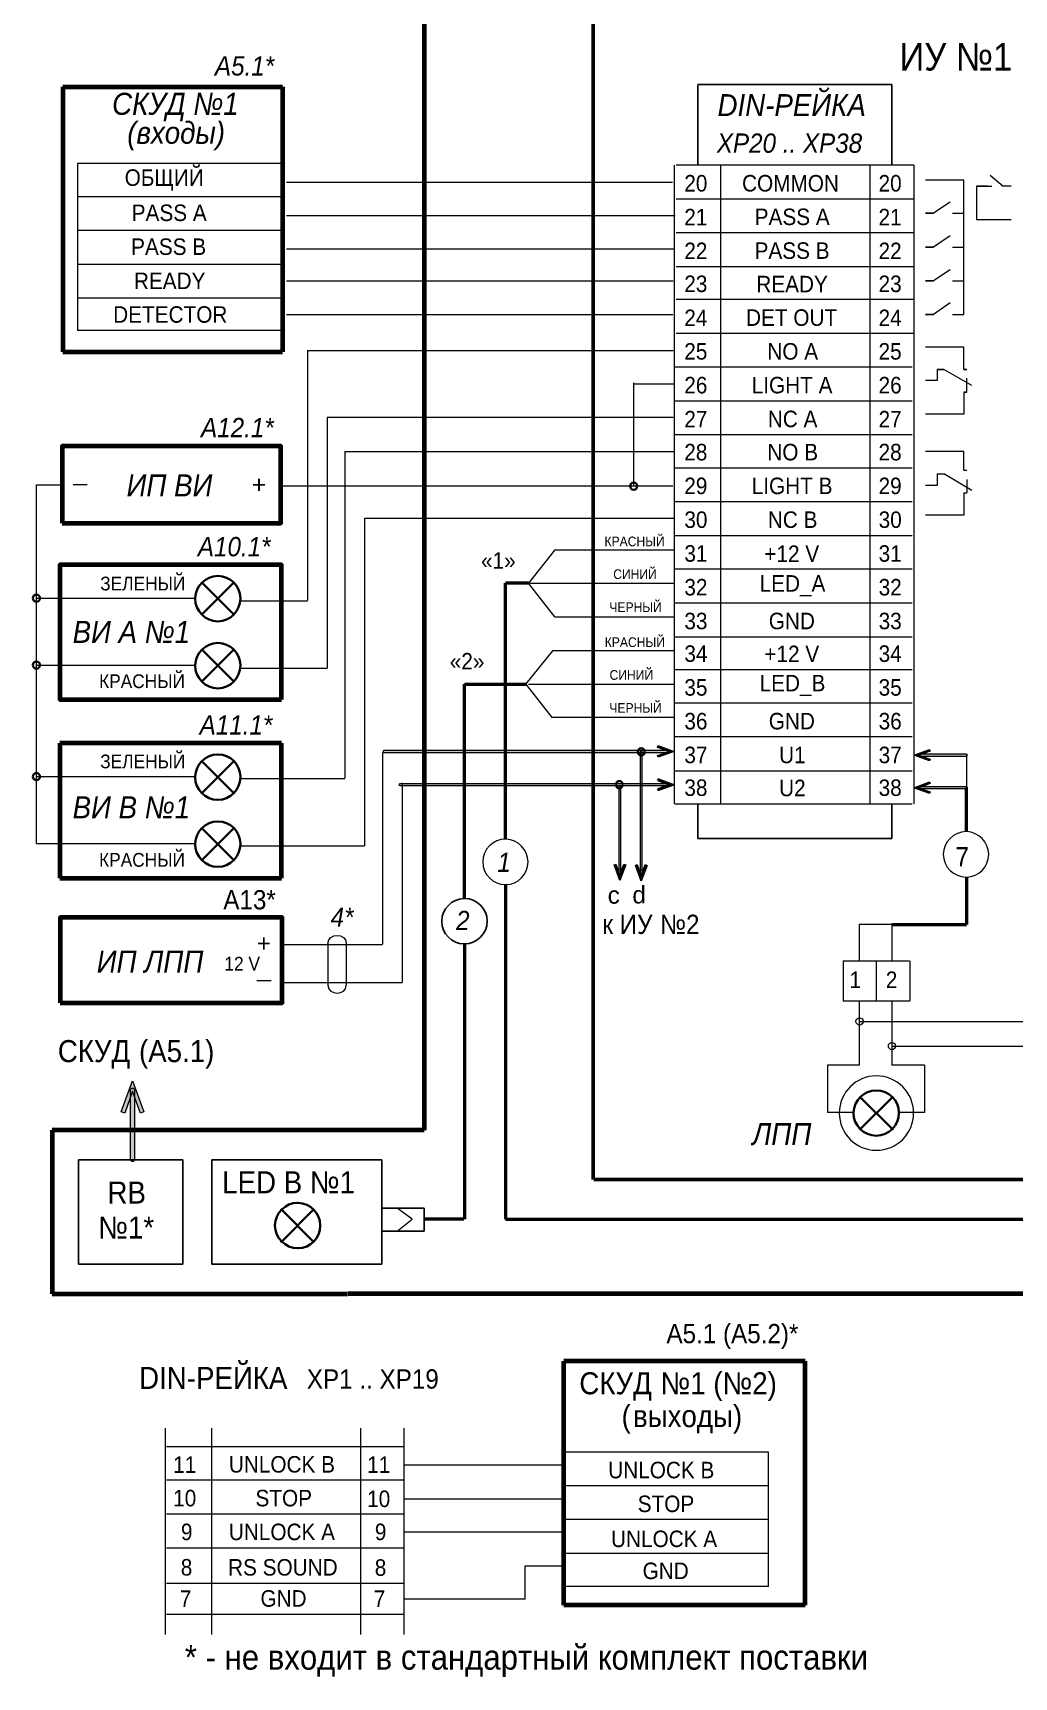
# Model space of a CAD drawing. Header units: millimetres. Extents: x -197802 to 287448, y -91833 to 169529.
# Drawn here: x -197802 to -172751, y -91833 to -49873 of the extents above; entities that cross this region are included whole.
import ezdxf

# ---------------------------------------------------------------- set-up
doc = ezdxf.new("R2010")
doc.units = ezdxf.units.MM
doc.layers.add('Слой 1', color=7, linetype='Continuous')
doc.styles.get("Standard").update_dxf_attribs({"font": 'arial.ttf'})

# ---------------------------------------------------------------- blocks, each defined once
blk = doc.blocks.new('block 15')
at = {"layer": 'Слой 1'}
h = blk.add_hatch(color=7, dxfattribs=at)
h.dxf.hatch_style = 2
h.paths.add_polyline_path([(99.9, -202.34), (99.96, -202.5), (98.88, -202.9), (99.96, -203.29), (99.9, -203.46), (98.36, -202.9)])
at = {"layer": 'Слой 1', "lineweight": 0}
blk.add_lwpolyline([(99.9, -202.34), (99.96, -202.5), (98.88, -202.9), (99.96, -203.29), (99.9, -203.46), (98.36, -202.9), (99.9, -202.34)], dxfattribs=at)
blk = doc.blocks.new('block 17')
at = {"layer": 'Слой 1'}
h = blk.add_hatch(color=7, dxfattribs=at)
h.dxf.hatch_style = 2
h.paths.add_polyline_path([(99.9, -205.49), (99.96, -205.66), (98.88, -206.05), (99.96, -206.45), (99.9, -206.61), (98.36, -206.05)])
at = {"layer": 'Слой 1', "lineweight": 0}
blk.add_lwpolyline([(99.9, -205.49), (99.96, -205.66), (98.88, -206.05), (99.96, -206.45), (99.9, -206.61), (98.36, -206.05), (99.9, -205.49)], dxfattribs=at)
blk = doc.blocks.new('block 19')
at = {"layer": 'Слой 1'}
h = blk.add_hatch(color=7, dxfattribs=at)
h.dxf.hatch_style = 2
h.paths.add_polyline_path([(73.61, -203.1), (73.55, -202.94), (74.64, -202.54), (73.55, -202.15), (73.61, -201.98), (75.16, -202.54)])
at = {"layer": 'Слой 1', "lineweight": 0}
blk.add_lwpolyline([(73.61, -203.1), (73.55, -202.94), (74.64, -202.54), (73.55, -202.15), (73.61, -201.98), (75.16, -202.54), (73.61, -203.1)], dxfattribs=at)
blk = doc.blocks.new('block 21')
at = {"layer": 'Слой 1'}
h = blk.add_hatch(color=7, dxfattribs=at)
h.dxf.hatch_style = 2
h.paths.add_polyline_path([(73.61, -205.2), (73.55, -205.37), (74.64, -205.76), (73.55, -206.16), (73.61, -206.32), (75.16, -205.76)])
at = {"layer": 'Слой 1', "lineweight": 0}
blk.add_lwpolyline([(73.61, -205.2), (73.55, -205.37), (74.64, -205.76), (73.55, -206.16), (73.61, -206.32), (75.16, -205.76), (73.61, -205.2)], dxfattribs=at)
blk = doc.blocks.new('block 25')
at = {"layer": 'Слой 1'}
h = blk.add_hatch(color=7, dxfattribs=at)
h.dxf.hatch_style = 2
h.paths.add_polyline_path([(23.8, -237.43), (23.48, -237.55), (22.71, -235.43), (21.94, -237.55), (21.61, -237.43), (22.71, -234.43)])
at = {"layer": 'Слой 1', "lineweight": 0}
blk.add_lwpolyline([(23.8, -237.43), (23.48, -237.55), (22.71, -235.43), (21.94, -237.55), (21.61, -237.43), (22.71, -234.43), (23.8, -237.43)], dxfattribs=at)
blk = doc.blocks.new('block 28')
at = {"layer": 'Слой 1', "color": 7, "lineweight": 18}
for points in [[(75.2, -207.61), (75.2, -145.78)], [(79.69, -207.61), (79.69, -145.78)]]:
    blk.add_lwpolyline(points, dxfattribs=at)
blk = doc.blocks.new('block 68')
at = {"layer": 'Слой 1'}
h = blk.add_hatch(color=7, dxfattribs=at)
h.dxf.hatch_style = 2
h.paths.add_polyline_path([(69.34, -213.51), (69.5, -213.45), (69.9, -214.53), (70.29, -213.45), (70.46, -213.51), (69.9, -215.05)])
at = {"layer": 'Слой 1', "lineweight": 0}
blk.add_lwpolyline([(69.34, -213.51), (69.5, -213.45), (69.9, -214.53), (70.29, -213.45), (70.46, -213.51), (69.9, -215.05), (69.34, -213.51)], dxfattribs=at)
blk = doc.blocks.new('block 70')
at = {"layer": 'Слой 1'}
h = blk.add_hatch(color=7, dxfattribs=at)
h.dxf.hatch_style = 2
h.paths.add_polyline_path([(71.41, -213.57), (71.57, -213.5), (71.97, -214.59), (72.36, -213.5), (72.53, -213.57), (71.97, -215.11)])
at = {"layer": 'Слой 1', "lineweight": 0}
blk.add_lwpolyline([(71.41, -213.57), (71.57, -213.5), (71.97, -214.59), (72.36, -213.5), (72.53, -213.57), (71.97, -215.11), (71.41, -213.57)], dxfattribs=at)

msp = doc.modelspace()

# ---------------------------------------------------------------- hatches: boundary and pattern name
at = {"layer": 'Слой 1'}
h = msp.add_hatch(color=7, dxfattribs=at)
h.dxf.hatch_style = 2
edge = h.paths.add_edge_path()
edge.add_spline(control_points=[(-181562, -68234), (-181562, -68234), (-188839, -68234), (-188839, -68234), (-188852, -68234), (-188862, -68223), (-188862, -68211), (-188862, -68198), (-188852, -68187), (-188839, -68187), (-188839, -68187), (-181562, -68187), (-181562, -68187), (-181549, -68187), (-181539, -68198), (-181539, -68211), (-181539, -68223), (-181549, -68234), (-181562, -68234)], knot_values=[0, 0, 0, 0, 1, 1, 1, 2, 2, 2, 3, 3, 3, 4, 4, 4, 5, 5, 5, 6, 6, 6, 6], degree=3, periodic=0)
h = msp.add_hatch(color=7, dxfattribs=at)
h.dxf.hatch_style = 2
edge = h.paths.add_edge_path()
edge.add_spline(control_points=[(-182271, -71414), (-182284, -71414), (-182295, -71404), (-182295, -71391), (-182295, -71391), (-182295, -68221), (-182295, -68221), (-182295, -68208), (-182284, -68198), (-182271, -68198), (-182258, -68198), (-182248, -68208), (-182248, -68221), (-182248, -68221), (-182248, -71391), (-182248, -71391), (-182248, -71404), (-182258, -71414), (-182271, -71414)], knot_values=[0, 0, 0, 0, 1, 1, 1, 2, 2, 2, 3, 3, 3, 4, 4, 4, 5, 5, 5, 6, 6, 6, 6], degree=3, periodic=0)
h = msp.add_hatch(color=7, dxfattribs=at)
h.dxf.hatch_style = 2
edge = h.paths.add_edge_path()
edge.add_spline(control_points=[(-173965, -68327), (-173965, -68327), (-175182, -68327), (-175182, -68327), (-175195, -68327), (-175205, -68316), (-175205, -68303), (-175205, -68291), (-175195, -68280), (-175182, -68280), (-175182, -68280), (-173965, -68280), (-173965, -68280), (-173952, -68280), (-173942, -68291), (-173942, -68303), (-173942, -68316), (-173952, -68327), (-173965, -68327)], knot_values=[0, 0, 0, 0, 1, 1, 1, 2, 2, 2, 3, 3, 3, 4, 4, 4, 5, 5, 5, 6, 6, 6, 6], degree=3, periodic=0)
h = msp.add_hatch(color=7, dxfattribs=at)
h.dxf.hatch_style = 2
edge = h.paths.add_edge_path()
edge.add_spline(control_points=[(-181562, -69082), (-181562, -69082), (-188438, -69082), (-188438, -69082), (-188451, -69082), (-188461, -69071), (-188461, -69059), (-188461, -69046), (-188451, -69035), (-188438, -69035), (-188438, -69035), (-181562, -69035), (-181562, -69035), (-181549, -69035), (-181539, -69046), (-181539, -69059), (-181539, -69071), (-181549, -69082), (-181562, -69082)], knot_values=[0, 0, 0, 0, 1, 1, 1, 2, 2, 2, 3, 3, 3, 4, 4, 4, 5, 5, 5, 6, 6, 6, 6], degree=3, periodic=0)
h = msp.add_hatch(color=7, dxfattribs=at)
h.dxf.hatch_style = 2
edge = h.paths.add_edge_path()
edge.add_spline(control_points=[(-182817, -71399), (-182830, -71399), (-182840, -71388), (-182840, -71375), (-182840, -71375), (-182840, -69100), (-182840, -69100), (-182840, -69088), (-182830, -69077), (-182817, -69077), (-182804, -69077), (-182793, -69088), (-182793, -69100), (-182793, -69100), (-182793, -71375), (-182793, -71375), (-182793, -71388), (-182804, -71399), (-182817, -71399)], knot_values=[0, 0, 0, 0, 1, 1, 1, 2, 2, 2, 3, 3, 3, 4, 4, 4, 5, 5, 5, 6, 6, 6, 6], degree=3, periodic=0)
h = msp.add_hatch(color=7, dxfattribs=at)
h.dxf.hatch_style = 2
edge = h.paths.add_edge_path()
edge.add_spline(control_points=[(-173965, -69159), (-173965, -69159), (-175182, -69159), (-175182, -69159), (-175195, -69159), (-175205, -69148), (-175205, -69135), (-175205, -69122), (-175195, -69112), (-175182, -69112), (-175182, -69112), (-173965, -69112), (-173965, -69112), (-173952, -69112), (-173942, -69122), (-173942, -69135), (-173942, -69148), (-173952, -69159), (-173965, -69159)], knot_values=[0, 0, 0, 0, 1, 1, 1, 2, 2, 2, 3, 3, 3, 4, 4, 4, 5, 5, 5, 6, 6, 6, 6], degree=3, periodic=0)
h = msp.add_hatch(color=7, dxfattribs=at)
h.dxf.hatch_style = 2
edge = h.paths.add_edge_path()
edge.add_spline(control_points=[(-195257, -78669), (-195290, -78669), (-195317, -78642), (-195317, -78608), (-195317, -78608), (-195317, -76871), (-195317, -76871), (-195317, -76838), (-195290, -76811), (-195257, -76811), (-195223, -76811), (-195196, -76838), (-195196, -76871), (-195196, -76871), (-195196, -78608), (-195196, -78608), (-195196, -78642), (-195223, -78669), (-195257, -78669)], knot_values=[0, 0, 0, 0, 1, 1, 1, 2, 2, 2, 3, 3, 3, 4, 4, 4, 5, 5, 5, 6, 6, 6, 6], degree=3, periodic=0)

# ---------------------------------------------------------------- linework, layer by layer
at = {"layer": 'Слой 1', "color": 7, "lineweight": 53}
for p, q in [((-183494, -79137), (-183494, -20584)), ((-183482, -79137), (-164495, -79137)), ((-196109, -80009), (-196109, -80009))]:
    msp.add_line(p, q, dxfattribs=at)
at = {"layer": 'Слой 1', "color": 7, "lineweight": 70}
for p, q in [((-187803, -77878), (-187803, -21690)), ((-191454, -68001), (-197116, -68001)), ((-197116, -68001), (-197116, -71442)), ((-191454, -71442), (-191454, -68001)), ((-197116, -71442), (-191454, -71442)), ((-197310, -77878), (-197310, -77878)), ((-197310, -77878), (-197310, -77878)), ((-187816, -77878), (-197310, -77878)), ((-197310, -77878), (-197310, -82052)), ((-197310, -82052), (-189769, -82052)), ((-158017, -82052), (-189752, -82052)), ((-184249, -89997), (-184249, -83771)), ((-178086, -83771), (-184249, -83771)), ((-178086, -89997), (-178086, -83771)), ((-178086, -89997), (-184249, -89997))]:
    msp.add_line(p, q, dxfattribs=at)
at = {"layer": 'Слой 1', "color": 7, "lineweight": 25}
for p, q in [((-175871, -51190), (-180830, -51190)), ((-175871, -51186), (-175871, -53240)), ((-197037, -51247), (-197037, -51247)), ((-191432, -51247), (-191432, -51247)), ((-180830, -51201), (-180830, -53250)), ((-197037, -57888), (-197037, -57888)), ((-191432, -57888), (-191432, -57888)), ((-180830, -69551), (-180830, -70432)), ((-175871, -69551), (-175871, -70432)), ((-180830, -70432), (-175871, -70432)), ((-187816, -77878), (-187816, -77878)), ((-196636, -78633), (-196636, -81294)), ((-193975, -78633), (-196636, -78633)), ((-193975, -81294), (-193975, -78633)), ((-193231, -78633), (-193231, -81294)), ((-188896, -78633), (-193231, -78633)), ((-188896, -81294), (-188896, -78633)), ((-187816, -79863), (-188896, -79863)), ((-187816, -80450), (-187816, -79863)), ((-188896, -80450), (-187816, -80450)), ((-196636, -81294), (-193975, -81294)), ((-193231, -81294), (-188896, -81294)), ((-184249, -89997), (-184249, -89997)), ((-178086, -89997), (-178086, -89997))]:
    msp.add_line(p, q, dxfattribs=at)
at = {"layer": 'Слой 1', "color": 7, "lineweight": 18}
for p, q in [((-196661, -53199), (-191428, -53199)), ((-196661, -53206), (-196661, -57464)), ((-175314, -53247), (-181380, -53247)), ((-176430, -69547), (-176430, -53247)), ((-175314, -53247), (-175314, -69547)), ((-181474, -53690), (-191326, -53690)), ((-196661, -54047), (-191428, -54047)), ((-181380, -54109), (-175314, -54109)), ((-181406, -54538), (-191326, -54538)), ((-196661, -54909), (-191428, -54909)), ((-181380, -54971), (-175314, -54971)), ((-196661, -55771), (-191428, -55771)), ((-181431, -55394), (-191326, -55394)), ((-181456, -56209), (-191326, -56209)), ((-181380, -55833), (-175314, -55833)), ((-196661, -56633), (-191428, -56633)), ((-175314, -56680), (-181380, -56680)), ((-191428, -57464), (-196661, -57464)), ((-181467, -57071), (-191326, -57071)), ((-175314, -57542), (-181380, -57542)), ((-190794, -57978), (-181459, -57978)), ((-190794, -57978), (-190794, -64361)), ((-175351, -58404), (-181417, -58404)), ((-182466, -58801), (-182466, -61421)), ((-181431, -58835), (-182464, -58835)), ((-181417, -59266), (-175351, -59266)), ((-181459, -59687), (-190293, -59687)), ((-190293, -59687), (-190293, -66085)), ((-175351, -60128), (-181417, -60128)), ((-189836, -60559), (-181431, -60559)), ((-189836, -60559), (-189836, -68896)), ((-181417, -60976), (-175351, -60976)), ((-197712, -70563), (-197712, -61405)), ((-197712, -61405), (-197057, -61405)), ((-196415, -61405), (-196777, -61405)), ((-191475, -61428), (-181465, -61428)), ((-175351, -61837), (-181417, -61837)), ((-181431, -62268), (-189335, -62268)), ((-189335, -62268), (-189335, -70619)), ((-181417, -62699), (-175351, -62699)), ((-184475, -63068), (-185151, -63916)), ((-184475, -63065), (-181431, -63065)), ((-175351, -63562), (-181417, -63562)), ((-184475, -64778), (-185151, -63916)), ((-185151, -63918), (-181431, -63918)), ((-197712, -64297), (-193662, -64297)), ((-192532, -64364), (-190794, -64364)), ((-175351, -64424), (-181417, -64424)), ((-184475, -64775), (-181431, -64775)), ((-181417, -65286), (-175351, -65286)), ((-184537, -65641), (-185213, -66489)), ((-184537, -65638), (-181431, -65638)), ((-197712, -66006), (-193662, -66006)), ((-192532, -66085), (-190293, -66085)), ((-181417, -66118), (-175351, -66118)), ((-184537, -67351), (-185213, -66489)), ((-185151, -66496), (-181431, -66496)), ((-175351, -66980), (-181417, -66980)), ((-181431, -67347), (-184537, -67347)), ((-175351, -67841), (-181417, -67841)), ((-188879, -68235), (-188879, -73130)), ((-173965, -68303), (-173965, -69135)), ((-181417, -68703), (-175351, -68703)), ((-197712, -68853), (-193662, -68853)), ((-192504, -68899), (-189836, -68899)), ((-188378, -69014), (-188378, -74110)), ((-181417, -69551), (-175351, -69551)), ((-197712, -70563), (-193662, -70563)), ((-192504, -70619), (-189335, -70619)), ((-176710, -72629), (-176710, -73558)), ((-175873, -72629), (-176710, -72629)), ((-175873, -72629), (-175873, -73543)), ((-191454, -73134), (-188879, -73134)), ((-177112, -73558), (-177112, -74572)), ((-177112, -73558), (-175431, -73558)), ((-176273, -73558), (-176273, -74572)), ((-175416, -73558), (-175416, -74572)), ((-191721, -74064), (-192082, -74064)), ((-191454, -74110), (-188378, -74110)), ((-177112, -74574), (-175416, -74574)), ((-176710, -74572), (-176710, -76214)), ((-175873, -74572), (-175873, -76214)), ((-176710, -75100), (-171861, -75100)), ((-175871, -75729), (-171038, -75729)), ((-176710, -76215), (-177512, -76215)), ((-177512, -76216), (-177512, -77425)), ((-175035, -76215), (-175873, -76215)), ((-175035, -76214), (-175035, -77425)), ((-176853, -77425), (-177512, -77425)), ((-175035, -77425), (-175694, -77425)), ((-194428, -85483), (-194428, -90743)), ((-193243, -85483), (-193243, -90743)), ((-189438, -85483), (-189438, -90743)), ((-188322, -90743), (-188322, -85483)), ((-188322, -85960), (-194388, -85960)), ((-188322, -86419), (-184249, -86419)), ((-179020, -86092), (-184253, -86092)), ((-179020, -89525), (-179020, -86092)), ((-188322, -86807), (-194388, -86807)), ((-179020, -86954), (-184253, -86954)), ((-194388, -87669), (-188322, -87669)), ((-188322, -87281), (-184249, -87281)), ((-179020, -87815), (-184253, -87815)), ((-194388, -88531), (-188322, -88531)), ((-188322, -88129), (-184249, -88129)), ((-179020, -88677), (-184253, -88677)), ((-185233, -88990), (-184249, -88990)), ((-185233, -89843), (-185233, -88990)), ((-194388, -89435), (-188322, -89435)), ((-179020, -89525), (-184253, -89525)), ((-185233, -89843), (-188322, -89843)), ((-194388, -90229), (-188353, -90229))]:
    msp.add_line(p, q, dxfattribs=at)
at = {"layer": 'Слой 1', "color": 7, "lineweight": 9}
for p, q in [((-174035, -53628), (-175015, -53628)), ((-174035, -54476), (-174035, -53628)), ((-173364, -53501), (-173033, -53784)), ((-173713, -53784), (-173713, -54646)), ((-173713, -53784), (-173320, -53784)), ((-173421, -53784), (-173713, -53784)), ((-172826, -53784), (-173033, -53784)), ((-172826, -53784), (-173013, -53784)), ((-174828, -54476), (-175015, -54476)), ((-175015, -54476), (-174808, -54476)), ((-174384, -54193), (-174808, -54476)), ((-174327, -54476), (-174035, -54476)), ((-174242, -54476), (-174035, -54476)), ((-174035, -55338), (-174035, -54476)), ((-172826, -54646), (-173713, -54646)), ((-174828, -55338), (-175015, -55338)), ((-175015, -55338), (-174808, -55338)), ((-174384, -55055), (-174808, -55338)), ((-174327, -55338), (-174035, -55338)), ((-174242, -55338), (-174035, -55338)), ((-174035, -56200), (-174035, -55338)), ((-174828, -56200), (-175015, -56200)), ((-175015, -56200), (-174808, -56200)), ((-174384, -55917), (-174808, -56200)), ((-174327, -56200), (-174035, -56200)), ((-174242, -56200), (-174035, -56200)), ((-174035, -57062), (-174035, -56200)), ((-174828, -57062), (-175015, -57062)), ((-175015, -57062), (-174808, -57062)), ((-174384, -56765), (-174808, -57062)), ((-174327, -57062), (-174035, -57062)), ((-174242, -57062), (-174035, -57062)), ((-174035, -57896), (-175015, -57896)), ((-174035, -58461), (-174035, -57896)), ((-174715, -58743), (-175015, -58743)), ((-174715, -58461), (-174715, -58743)), ((-174715, -58461), (-174545, -58461)), ((-174545, -58461), (-174715, -58461)), ((-173833, -58871), (-174545, -58461)), ((-174035, -58461), (-173960, -58461)), ((-173960, -58461), (-174035, -58461)), ((-173960, -59040), (-173960, -58687)), ((-174035, -59040), (-174035, -59605)), ((-174035, -59040), (-173960, -59040)), ((-173960, -59040), (-174035, -59040)), ((-174035, -59605), (-175015, -59605)), ((-174035, -60560), (-175015, -60560)), ((-174035, -61032), (-174035, -60560)), ((-174715, -61125), (-174715, -61422)), ((-174715, -61125), (-174545, -61125)), ((-174715, -61125), (-174545, -61125)), ((-173833, -61549), (-174545, -61125)), ((-174035, -61032), (-173960, -61032)), ((-174035, -61032), (-173960, -61032)), ((-174715, -61422), (-175015, -61422)), ((-174035, -61612), (-174035, -62177)), ((-174035, -61612), (-173960, -61612)), ((-174035, -61612), (-173960, -61612)), ((-173960, -61273), (-173960, -61612)), ((-174035, -62177), (-175015, -62177)), ((-190269, -73106), (-190269, -74179)), ((-189804, -73106), (-189804, -74179))]:
    msp.add_line(p, q, dxfattribs=at)
at = {"layer": 'Слой 1', "color": 7, "lineweight": 20}
for p, q in [((-181420, -53993), (-181420, -53993)), ((-181387, -54048), (-181387, -54048)), ((-181420, -54855), (-181420, -54855)), ((-181420, -55717), (-181420, -55717)), ((-181420, -55717), (-181420, -55717)), ((-181420, -57427), (-181420, -57427)), ((-181420, -58289), (-181420, -58289)), ((-191438, -72451), (-191438, -72451)), ((-188120, -80149), (-188499, -79863)), ((-188499, -80450), (-188120, -80149)), ((-194428, -85993), (-194428, -85993)), ((-194428, -86841), (-194428, -86841)), ((-194428, -88564), (-194428, -88564)), ((-194475, -89442), (-194475, -89442)), ((-194428, -89442), (-194428, -89442))]:
    msp.add_line(p, q, dxfattribs=at)
at = {"layer": 'Слой 1', "color": 7, "lineweight": 35}
for p, q in [((-192672, -64717), (-193489, -63903)), ((-192684, -63911), (-193489, -64717)), ((-192672, -66427), (-193489, -65612)), ((-192684, -65621), (-193489, -66427)), ((-192672, -69274), (-193489, -68460)), ((-192684, -68468), (-193489, -69274)), ((-192672, -70983), (-193489, -70169)), ((-192684, -70178), (-193489, -70983)), ((-175835, -77863), (-176697, -77015)), ((-175835, -77015), (-176697, -77863)), ((-191468, -80744), (-190620, -79882)), ((-190620, -80744), (-191468, -79882))]:
    msp.add_line(p, q, dxfattribs=at)
at = {"layer": 'Слой 1', "color": 7, "lineweight": 50}
for p, q in [((-185151, -63913), (-185740, -63913)), ((-185733, -70448), (-185733, -63913)), ((-186781, -66492), (-185213, -66492)), ((-186781, -71961), (-186781, -66492)), ((-173965, -70256), (-173965, -69135)), ((-185740, -71607), (-185740, -80149)), ((-173965, -71415), (-173965, -72629)), ((-175873, -72629), (-173965, -72629)), ((-186781, -73120), (-186781, -80147)), ((-186801, -80149), (-187816, -80149)), ((-185740, -80149), (-160391, -80149))]:
    msp.add_line(p, q, dxfattribs=at)
at = {"layer": 'Слой 1', "color": 7, "lineweight": 70}
for points in [[(-197037, -51247), (-191432, -51247)], [(-197037, -51247), (-197037, -58015)], [(-191432, -51247), (-191432, -58015)], [(-197037, -58015), (-191432, -58015)], [(-197057, -62388), (-191471, -62388), (-191471, -60423), (-197057, -60423), (-197057, -62388)], [(-191454, -66885), (-191454, -63445), (-197116, -63445), (-197116, -66885), (-191454, -66885)], [(-197109, -74627), (-191438, -74627), (-191438, -72451), (-197109, -72451), (-197109, -74627)]]:
    msp.add_lwpolyline(points, dxfattribs=at)
at = {"layer": 'Слой 1', "color": 7, "lineweight": 35}
for points, knots in [([(-182555, -61438), (-182555, -61490), (-182514, -61532), (-182464, -61532), (-182414, -61532), (-182373, -61490), (-182373, -61438), (-182373, -61387), (-182414, -61345), (-182464, -61345), (-182514, -61345), (-182555, -61387), (-182555, -61438)], [0, 0, 0, 0, 1, 1, 1, 2, 2, 2, 3, 3, 3, 4, 4, 4, 4]), ([(-193662, -64297), (-193648, -63986), (-193394, -63731), (-193083, -63731), (-192758, -63731), (-192504, -63986), (-192504, -64297)], [0, 0, 0, 0, 1, 1, 1, 2, 2, 2, 2]), ([(-197802, -64297), (-197802, -64348), (-197762, -64390), (-197712, -64390), (-197661, -64390), (-197621, -64348), (-197621, -64297), (-197621, -64245), (-197661, -64204), (-197712, -64204), (-197762, -64204), (-197802, -64245), (-197802, -64297)], [0, 0, 0, 0, 1, 1, 1, 2, 2, 2, 3, 3, 3, 4, 4, 4, 4]), ([(-192504, -64311), (-192504, -64622), (-192758, -64890), (-193083, -64890), (-193394, -64890), (-193662, -64622), (-193662, -64311)], [1, 1, 1, 1, 2, 2, 2, 3, 3, 3, 3]), ([(-193662, -66006), (-193648, -65695), (-193394, -65441), (-193083, -65441), (-192758, -65441), (-192504, -65695), (-192504, -66006)], [0, 0, 0, 0, 1, 1, 1, 2, 2, 2, 2]), ([(-197802, -66006), (-197802, -66057), (-197762, -66099), (-197712, -66099), (-197661, -66099), (-197621, -66057), (-197621, -66006), (-197621, -65954), (-197661, -65913), (-197712, -65913), (-197762, -65913), (-197802, -65954), (-197802, -66006)], [0, 0, 0, 0, 1, 1, 1, 2, 2, 2, 3, 3, 3, 4, 4, 4, 4]), ([(-192504, -66020), (-192504, -66331), (-192758, -66600), (-193083, -66600), (-193394, -66600), (-193662, -66331), (-193662, -66020)], [1, 1, 1, 1, 2, 2, 2, 3, 3, 3, 3]), ([(-193662, -68853), (-193648, -68543), (-193394, -68288), (-193083, -68288), (-192758, -68288), (-192504, -68543), (-192504, -68853)], [0, 0, 0, 0, 1, 1, 1, 2, 2, 2, 2]), ([(-182180, -68221), (-182180, -68272), (-182221, -68314), (-182271, -68314), (-182322, -68314), (-182362, -68272), (-182362, -68221), (-182362, -68169), (-182322, -68128), (-182271, -68128), (-182221, -68128), (-182180, -68169), (-182180, -68221)], [0, 0, 0, 0, 1, 1, 1, 2, 2, 2, 3, 3, 3, 4, 4, 4, 4]), ([(-197802, -68853), (-197802, -68905), (-197762, -68946), (-197712, -68946), (-197661, -68946), (-197621, -68905), (-197621, -68853), (-197621, -68802), (-197661, -68760), (-197712, -68760), (-197762, -68760), (-197802, -68802), (-197802, -68853)], [0, 0, 0, 0, 1, 1, 1, 2, 2, 2, 3, 3, 3, 4, 4, 4, 4]), ([(-192504, -68868), (-192504, -69178), (-192758, -69447), (-193083, -69447), (-193394, -69447), (-193662, -69178), (-193662, -68868)], [1, 1, 1, 1, 2, 2, 2, 3, 3, 3, 3]), ([(-182738, -69058), (-182738, -69109), (-182779, -69151), (-182829, -69151), (-182880, -69151), (-182920, -69109), (-182920, -69058), (-182920, -69006), (-182880, -68965), (-182829, -68965), (-182779, -68965), (-182738, -69006), (-182738, -69058)], [0, 0, 0, 0, 1, 1, 1, 2, 2, 2, 3, 3, 3, 4, 4, 4, 4]), ([(-193662, -70563), (-193648, -70252), (-193394, -69998), (-193083, -69998), (-192758, -69998), (-192504, -70252), (-192504, -70563)], [0, 0, 0, 0, 1, 1, 1, 2, 2, 2, 2]), ([(-192504, -70577), (-192504, -70888), (-192758, -71156), (-193083, -71156), (-193394, -71156), (-193662, -70888), (-193662, -70577)], [1, 1, 1, 1, 2, 2, 2, 3, 3, 3, 3]), ([(-176853, -77425), (-176838, -77114), (-176584, -76860), (-176273, -76860), (-175948, -76860), (-175694, -77114), (-175694, -77425)], [0, 0, 0, 0, 1, 1, 1, 2, 2, 2, 2]), ([(-191044, -80886), (-191354, -80886), (-191623, -80631), (-191623, -80306), (-191623, -79995), (-191354, -79727), (-191044, -79727)], [1, 1, 1, 1, 2, 2, 2, 3, 3, 3, 3]), ([(-191030, -79727), (-190719, -79741), (-190464, -79995), (-190464, -80306), (-190464, -80631), (-190719, -80886), (-191030, -80886)], [0, 0, 0, 0, 1, 1, 1, 2, 2, 2, 2])]:
    msp.add_open_spline(points, degree=3, knots=knots, dxfattribs=at)
for points in [[(-193662, -64311), (-193662, -64311), (-193662, -64297), (-193662, -64297)], [(-192504, -64297), (-192504, -64297), (-192504, -64311), (-192504, -64311)], [(-193662, -66020), (-193662, -66020), (-193662, -66006), (-193662, -66006)], [(-192504, -66006), (-192504, -66006), (-192504, -66020), (-192504, -66020)], [(-193662, -68868), (-193662, -68868), (-193662, -68853), (-193662, -68853)], [(-192504, -68853), (-192504, -68853), (-192504, -68868), (-192504, -68868)], [(-193662, -70577), (-193662, -70577), (-193662, -70563), (-193662, -70563)], [(-192504, -70563), (-192504, -70563), (-192504, -70577), (-192504, -70577)], [(-176853, -77439), (-176853, -77439), (-176853, -77425), (-176853, -77425)], [(-176273, -78019), (-176584, -78019), (-176853, -77750), (-176853, -77439)], [(-175694, -77439), (-175694, -77750), (-175948, -78019), (-176273, -78019)], [(-175694, -77425), (-175694, -77425), (-175694, -77439), (-175694, -77439)], [(-191044, -79727), (-191044, -79727), (-191030, -79727), (-191030, -79727)], [(-191030, -80886), (-191030, -80886), (-191044, -80886), (-191044, -80886)]]:
    msp.add_open_spline(points, degree=3, dxfattribs=at)
at = {"layer": 'Слой 1', "lineweight": 0}
for points, knots in [([(-181562, -68234), (-181562, -68234), (-188839, -68234), (-188839, -68234), (-188852, -68234), (-188862, -68223), (-188862, -68211), (-188862, -68198), (-188852, -68187), (-188839, -68187), (-188839, -68187), (-181562, -68187), (-181562, -68187), (-181549, -68187), (-181539, -68198), (-181539, -68211), (-181539, -68223), (-181549, -68234), (-181562, -68234)], [0, 0, 0, 0, 1, 1, 1, 2, 2, 2, 3, 3, 3, 4, 4, 4, 5, 5, 5, 6, 6, 6, 6]), ([(-182271, -71414), (-182284, -71414), (-182295, -71404), (-182295, -71391), (-182295, -71391), (-182295, -68221), (-182295, -68221), (-182295, -68208), (-182284, -68198), (-182271, -68198), (-182258, -68198), (-182248, -68208), (-182248, -68221), (-182248, -68221), (-182248, -71391), (-182248, -71391), (-182248, -71404), (-182258, -71414), (-182271, -71414)], [0, 0, 0, 0, 1, 1, 1, 2, 2, 2, 3, 3, 3, 4, 4, 4, 5, 5, 5, 6, 6, 6, 6]), ([(-173965, -68327), (-173965, -68327), (-175182, -68327), (-175182, -68327), (-175195, -68327), (-175205, -68316), (-175205, -68303), (-175205, -68291), (-175195, -68280), (-175182, -68280), (-175182, -68280), (-173965, -68280), (-173965, -68280), (-173952, -68280), (-173942, -68291), (-173942, -68303), (-173942, -68316), (-173952, -68327), (-173965, -68327)], [0, 0, 0, 0, 1, 1, 1, 2, 2, 2, 3, 3, 3, 4, 4, 4, 5, 5, 5, 6, 6, 6, 6]), ([(-181562, -69082), (-181562, -69082), (-188438, -69082), (-188438, -69082), (-188451, -69082), (-188461, -69071), (-188461, -69059), (-188461, -69046), (-188451, -69035), (-188438, -69035), (-188438, -69035), (-181562, -69035), (-181562, -69035), (-181549, -69035), (-181539, -69046), (-181539, -69059), (-181539, -69071), (-181549, -69082), (-181562, -69082)], [0, 0, 0, 0, 1, 1, 1, 2, 2, 2, 3, 3, 3, 4, 4, 4, 5, 5, 5, 6, 6, 6, 6]), ([(-182817, -71399), (-182830, -71399), (-182840, -71388), (-182840, -71375), (-182840, -71375), (-182840, -69100), (-182840, -69100), (-182840, -69088), (-182830, -69077), (-182817, -69077), (-182804, -69077), (-182793, -69088), (-182793, -69100), (-182793, -69100), (-182793, -71375), (-182793, -71375), (-182793, -71388), (-182804, -71399), (-182817, -71399)], [0, 0, 0, 0, 1, 1, 1, 2, 2, 2, 3, 3, 3, 4, 4, 4, 5, 5, 5, 6, 6, 6, 6]), ([(-173965, -69159), (-173965, -69159), (-175182, -69159), (-175182, -69159), (-175195, -69159), (-175205, -69148), (-175205, -69135), (-175205, -69122), (-175195, -69112), (-175182, -69112), (-175182, -69112), (-173965, -69112), (-173965, -69112), (-173952, -69112), (-173942, -69122), (-173942, -69135), (-173942, -69148), (-173952, -69159), (-173965, -69159)], [0, 0, 0, 0, 1, 1, 1, 2, 2, 2, 3, 3, 3, 4, 4, 4, 5, 5, 5, 6, 6, 6, 6]), ([(-176788, -75100), (-176788, -75151), (-176747, -75193), (-176697, -75193), (-176647, -75193), (-176606, -75151), (-176606, -75100), (-176606, -75048), (-176647, -75007), (-176697, -75007), (-176747, -75007), (-176788, -75048), (-176788, -75100)], [0, 0, 0, 0, 1, 1, 1, 2, 2, 2, 3, 3, 3, 4, 4, 4, 4]), ([(-175962, -75729), (-175962, -75780), (-175921, -75822), (-175871, -75822), (-175820, -75822), (-175780, -75780), (-175780, -75729), (-175780, -75677), (-175820, -75636), (-175871, -75636), (-175921, -75636), (-175962, -75677), (-175962, -75729)], [0, 0, 0, 0, 1, 1, 1, 2, 2, 2, 3, 3, 3, 4, 4, 4, 4]), ([(-195257, -78669), (-195290, -78669), (-195317, -78642), (-195317, -78608), (-195317, -78608), (-195317, -76871), (-195317, -76871), (-195317, -76838), (-195290, -76811), (-195257, -76811), (-195223, -76811), (-195196, -76838), (-195196, -76871), (-195196, -76871), (-195196, -78608), (-195196, -78608), (-195196, -78642), (-195223, -78669), (-195257, -78669)], [0, 0, 0, 0, 1, 1, 1, 2, 2, 2, 3, 3, 3, 4, 4, 4, 5, 5, 5, 6, 6, 6, 6])]:
    msp.add_open_spline(points, degree=3, knots=knots, dxfattribs=at)
at = {"layer": 'Слой 1', "color": 7, "lineweight": 20}
for points, knots in [([(-185740, -70448), (-186051, -70448), (-186319, -70716), (-186319, -71027), (-186319, -71352), (-186051, -71607), (-185740, -71607)], [1, 1, 1, 1, 2, 2, 2, 3, 3, 3, 3]), ([(-185726, -71607), (-185415, -71607), (-185161, -71352), (-185161, -71027), (-185161, -70716), (-185415, -70462), (-185726, -70448)], [0, 0, 0, 0, 1, 1, 1, 2, 2, 2, 2]), ([(-173979, -70256), (-174290, -70256), (-174559, -70525), (-174559, -70836), (-174559, -71161), (-174290, -71415), (-173979, -71415)], [1, 1, 1, 1, 2, 2, 2, 3, 3, 3, 3]), ([(-173965, -71415), (-173654, -71415), (-173400, -71161), (-173400, -70836), (-173400, -70525), (-173654, -70270), (-173965, -70256)], [0, 0, 0, 0, 1, 1, 1, 2, 2, 2, 2]), ([(-176266, -78388), (-176790, -78388), (-177215, -77964), (-177215, -77439), (-177215, -76915), (-176790, -76490), (-176266, -76490), (-175742, -76490), (-175317, -76915), (-175317, -77439), (-175317, -77964), (-175742, -78388), (-176266, -78388)], [0, 0, 0, 0, 1, 1, 1, 2, 2, 2, 3, 3, 3, 4, 4, 4, 4])]:
    msp.add_open_spline(points, degree=3, knots=knots, dxfattribs=at)
for points in [[(-185726, -70448), (-185726, -70448), (-185740, -70448), (-185740, -70448)], [(-173965, -70256), (-173965, -70256), (-173979, -70256), (-173979, -70256)], [(-185740, -71607), (-185740, -71607), (-185726, -71607), (-185726, -71607)], [(-173979, -71415), (-173979, -71415), (-173965, -71415), (-173965, -71415)]]:
    msp.add_open_spline(points, degree=3, dxfattribs=at)
at = {"layer": 'Слой 1', "color": 7, "lineweight": 25}
for points, knots in [([(-186795, -73120), (-187106, -73120), (-187361, -72865), (-187361, -72540), (-187361, -72230), (-187106, -71975), (-186795, -71961)], [0, 0, 0, 0, 1, 1, 1, 2, 2, 2, 2]), ([(-186781, -71961), (-186470, -71961), (-186202, -72230), (-186202, -72540), (-186202, -72865), (-186470, -73120), (-186781, -73120)], [1, 1, 1, 1, 2, 2, 2, 3, 3, 3, 3])]:
    msp.add_open_spline(points, degree=3, knots=knots, dxfattribs=at)
for points in [[(-186795, -71961), (-186795, -71961), (-186781, -71961), (-186781, -71961)], [(-186781, -73120), (-186781, -73120), (-186795, -73120), (-186795, -73120)]]:
    msp.add_open_spline(points, degree=3, dxfattribs=at)
at = {"layer": 'Слой 1', "color": 7, "lineweight": 9}
for points in [[(-190269, -73106), (-190263, -72841), (-189804, -72841), (-189804, -73106)], [(-190269, -74179), (-190263, -74444), (-189804, -74444), (-189804, -74179)]]:
    msp.add_open_spline(points, degree=3, dxfattribs=at)

# ---------------------------------------------------------------- block references
at = {"layer": 'Слой 1', "xscale": 263.6065659915271, "yscale": 263.6065659915271, "zscale": 263.6065659915271}
for name in ['block 28', 'block 19', 'block 15', 'block 21', 'block 17', 'block 68', 'block 70', 'block 25']:
    msp.add_blockref(name, (-201242, -14819), dxfattribs=at)

# ---------------------------------------------------------------- texts
at = {"layer": 'Слой 1', "color": 7, "lineweight": 18, "width": 0.900001}
for s, height, p in [('ИУ ', 702.6, (-175679, -50834)), ('№1', 702.6, (-174237, -50834)), ('ОБЩИЙ', 421.6, (-195459, -53777)), ('20', 421.6, (-181172, -53921)), ('COMMON', 421.6, (-179697, -53921)), ('20', 421.6, (-176212, -53921)), ('PASS A', 421.6, (-195279, -54675)), ('21', 421.6, (-181172, -54785)), ('PASS A', 421.6, (-179374, -54778)), ('21', 421.6, (-176212, -54785)), ('PASS B', 421.6, (-195294, -55540)), ('22', 421.6, (-181172, -55647)), ('PASS B', 421.6, (-179377, -55640)), ('22', 421.6, (-176212, -55647)), ('READY', 421.6, (-195223, -56412)), ('23', 421.6, (-181172, -56487)), ('READY', 421.6, (-179333, -56494)), ('23', 421.6, (-176212, -56487)), ('DETECTOR', 421.6, (-195752, -57270)), ('24', 421.6, (-181172, -57356)), ('DET OUT', 421.6, (-179595, -57349)), ('24', 421.6, (-176212, -57356)), ('25', 421.6, (-181172, -58211)), ('NO A', 421.6, (-179051, -58211)), ('25', 421.6, (-176212, -58211)), ('26', 421.6, (-181172, -59073)), ('LIGHT A', 421.6, (-179450, -59073)), ('26', 421.6, (-176212, -59073)), ('27', 421.6, (-181172, -59942)), ('NC A', 421.6, (-179039, -59935)), ('27', 421.6, (-176212, -59942)), ('28', 421.6, (-181172, -60782)), ('NO B', 421.6, (-179052, -60782)), ('28', 421.6, (-176212, -60782)), ('29', 421.6, (-181172, -61644)), ('LIGHT B', 421.6, (-179450, -61644)), ('29', 421.6, (-176212, -61644)), ('30', 421.6, (-181170, -62506)), ('NC B', 421.6, (-179039, -62506)), ('30', 421.6, (-176210, -62506)), ('КРАСНЫЙ', 245.9, (-183209, -62973)), ('31', 421.6, (-181170, -63369)), ('31', 421.6, (-176210, -63369)), ('«1»', 421.6, (-186361, -63547)), ('+12 V', 421.6, (-179128, -63375)), ('ЗЕЛЕНЫЙ', 351.3, (-196083, -64101)), ('СИНИЙ', 245.9, (-182986, -63810)), ('LED_A', 421.6, (-179249, -64133)), ('32', 421.6, (-181170, -64230)), ('32', 421.6, (-176210, -64230)), ('ЧЕРНЫЙ', 245.9, (-183084, -64652)), ('33', 421.6, (-181170, -65092)), ('GND', 421.6, (-179015, -65092)), ('33', 421.6, (-176210, -65092)), ('КРАСНЫЙ', 245.9, (-183202, -65545)), ('«2»', 421.6, (-187159, -66118)), ('34', 421.6, (-181170, -65925)), ('+12 V', 421.6, (-179128, -65932)), ('34', 421.6, (-176210, -65925)), ('КРАСНЫЙ', 351.3, (-196112, -66594)), ('СИНИЙ', 245.9, (-183079, -66382)), ('LED_B', 421.6, (-179249, -66677)), ('35', 421.6, (-181170, -66787)), ('35', 421.6, (-176210, -66787)), ('ЧЕРНЫЙ', 245.9, (-183084, -67223)), ('36', 421.6, (-181170, -67648)), ('GND', 421.6, (-179015, -67648)), ('36', 421.6, (-176210, -67648)), ('ЗЕЛЕНЫЙ', 351.3, (-196083, -68641)), ('37', 421.6, (-181170, -68510)), ('U1', 421.6, (-178751, -68510)), ('37', 421.6, (-176210, -68510)), ('38', 421.6, (-181170, -69346)), ('U2', 421.6, (-178751, -69353)), ('38', 421.6, (-176210, -69346)), ('КРАСНЫЙ', 351.3, (-196112, -71153)), ('7', 492, (-174247, -71145)), ('A13*', 491.8, (-192940, -72241)), ('к ИУ ', 491.8, (-183263, -72868)), ('№2', 491.8, (-181790, -72868)), ('12 V', 351.3, (-192913, -73803)), ('1', 422, (-176954, -74248)), ('2', 422, (-176027, -74248)), ('СКУД ', 562.1, (-197166, -76139)), ('(A5.1)', 562.1, (-195093, -76139)), ('RB', 562.1, (-195897, -79749)), ('LED B №1', 562.1, (-192969, -79486)), ('№1*', 562.1, (-196133, -80641)), ('A5.1 (A5.2)*', 491.84, (-181627, -83312)), ('DIN-', 562.1, (-195091, -84480)), ('РЕЙКА', 562.1, (-193637, -84480)), ('XP1 .. XP19', 491.84, (-190808, -84471)), ('СКУД ', 562.1, (-183851, -84616)), ('№1 (№2)', 562.1, (-181778, -84616)), ('(', 562, (-182773, -85453)), ('выходы', 562.1, (-182481, -85453)), (')', 562, (-179929, -85453)), ('11', 421.6, (-194221, -86621)), ('UNLOCK B', 421.6, (-192799, -86614)), ('11', 421.6, (-189269, -86621)), ('UNLOCK B', 421.6, (-183114, -86760)), ('10', 421.6, (-194221, -87476)), ('STOP', 421.6, (-192119, -87476)), ('10', 421.6, (-189269, -87494)), ('STOP', 421.6, (-182361, -87622)), ('9', 422, (-194023, -88338)), ('UNLOCK A', 421.6, (-192799, -88338)), ('9', 422, (-189072, -88338)), ('UNLOCK A', 421.6, (-183042, -88515)), ('8', 422, (-194027, -89242)), ('RS SOUND', 421.6, (-192819, -89242)), ('8', 422, (-189075, -89249)), ('GND', 421.6, (-182236, -89332)), ('7', 422, (-194052, -90043)), ('GND', 421.6, (-191993, -90036)), ('7', 422, (-189100, -90043)), ('* - ', 632.4, (-193924, -91643)), ('не входит в стандартный комплект поставки', 632.36, (-192908, -91643))]:
    msp.add_text(s, height=height, dxfattribs=at).set_placement(p)
at = {"layer": 'Слой 1', "color": 7, "lineweight": 18}
for s, p in [('+', (-192210, -61620)), ('c', (-183128, -72096)), ('d', (-182496, -72089)), ('+', (-192086, -73326))]:
    msp.add_text(s, height=443, dxfattribs=at).set_placement(p)
at = {"layer": 'Слой 1', "color": 7, "attachment_point": 7}
for s, insert, char_height in [('\\fArial|b0|i1|c0|p34;\\W0.900001;A5.1*', (-193155, -50968), 491.84), ('\\fArial|b0|i1|c0|p34;\\W0.900001;СКУД №1', (-195779, -52127), 562.1), ('\\fArial|b0|i1|c0|p34;\\W0.900001;DIN-РЕЙКА', (-180323, -51998), 562.1), ('\\fArial|b0|i1|c0|p34;\\W0.900001;(входы)', (-195393, -52871), 562.1), ('\\fArial|b0|i1|c0|p34;\\W0.900001;XP20 .. XP38', (-180342, -52939), 491.84), ('\\fArial|b0|i1|c0|p34;\\W0.900001;A12.1*', (-193509, -60191), 491.84), ('\\fArial|b0|i1|c0|p34;\\W0.900001;ИП ВИ', (-195411, -61703), 562.1), ('\\fArial|b0|i1|c0|p34;\\W0.900001;A10.1*', (-193591, -63237), 491.84), ('\\fArial|b0|i1|c0|p34;\\W0.900001;ВИ A №1', (-196787, -65441), 562.1), ('\\fArial|b0|i1|c0|p34;\\W0.900001;A11.1*', (-193545, -67780), 491.84), ('\\fArial|b0|i1|c0|p34;\\W0.900001;ВИ B №1', (-196787, -69918), 562.1), ('\\fArial|b0|i1|c0|p34;\\W0.900001;1', (-185945, -71283), 491.84), ('\\fArial|b0|i1|c0|p34;\\W0.900001;4*', (-190200, -72686), 491.84), ('\\fArial|b0|i1|c0|p34;\\W0.900001;2', (-186998, -72770), 491.84), ('\\fArial|b0|i1|c0|p34;\\W0.900001;ИП ЛПП', (-196172, -73862), 562.1), ('\\fArial|b0|i1|c0|p34;\\W0.900001;ЛПП ', (-179436, -78261), 562.1)]:
    msp.add_mtext(s, dxfattribs=dict(at, insert=insert, char_height=char_height))

doc.saveas('drawing.dxf')
